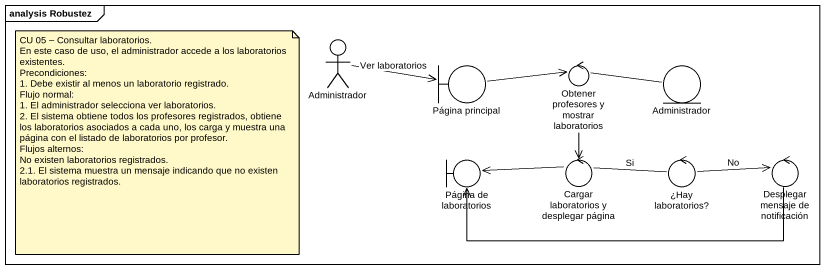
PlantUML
@startuml
mainframe analysis Robustez
actor Administrador
boundary "Página principal" as Página_principal
control "Obtener profesores y mostrar laboratorios" as Obtener_profesores_y
entity "Administrador" as Administrador_2
boundary "Página de laboratorios" as Página_de_laboratorios
control "Cargar laboratorios y desplegar página" as Cargar_laboratorios_y
control "¿Hay laboratorios?" as Hay_laboratorios
control "Desplegar mensaje de notificación" as Desplegar_mensaje_de
Administrador -right-> Página_principal : Ver laboratorios
Página_principal -right-> Obtener_profesores_y
Obtener_profesores_y -right- Administrador_2
Obtener_profesores_y --> Cargar_laboratorios_y
Cargar_laboratorios_y -left-> Página_de_laboratorios
Cargar_laboratorios_y -right- Hay_laboratorios : Si
Hay_laboratorios -right-> Desplegar_mensaje_de : No
Desplegar_mensaje_de -left-> Página_de_laboratorios
note as N1
  CU 05 – Consultar laboratorios.
  En este caso de uso, el administrador accede a los laboratorios existentes.
  Precondiciones:
  1. Debe existir al menos un laboratorio registrado.
  Flujo normal:
  1. El administrador selecciona ver laboratorios.
  2. El sistema obtiene todos los profesores registrados, obtiene los laboratorios asociados a cada uno, los carga y muestra una página con el listado de laboratorios por profesor.
  Flujos alternos:
  No existen laboratorios registrados.
  2.1. El sistema muestra un mensaje indicando que no existen laboratorios registrados.
end note
@enduml
